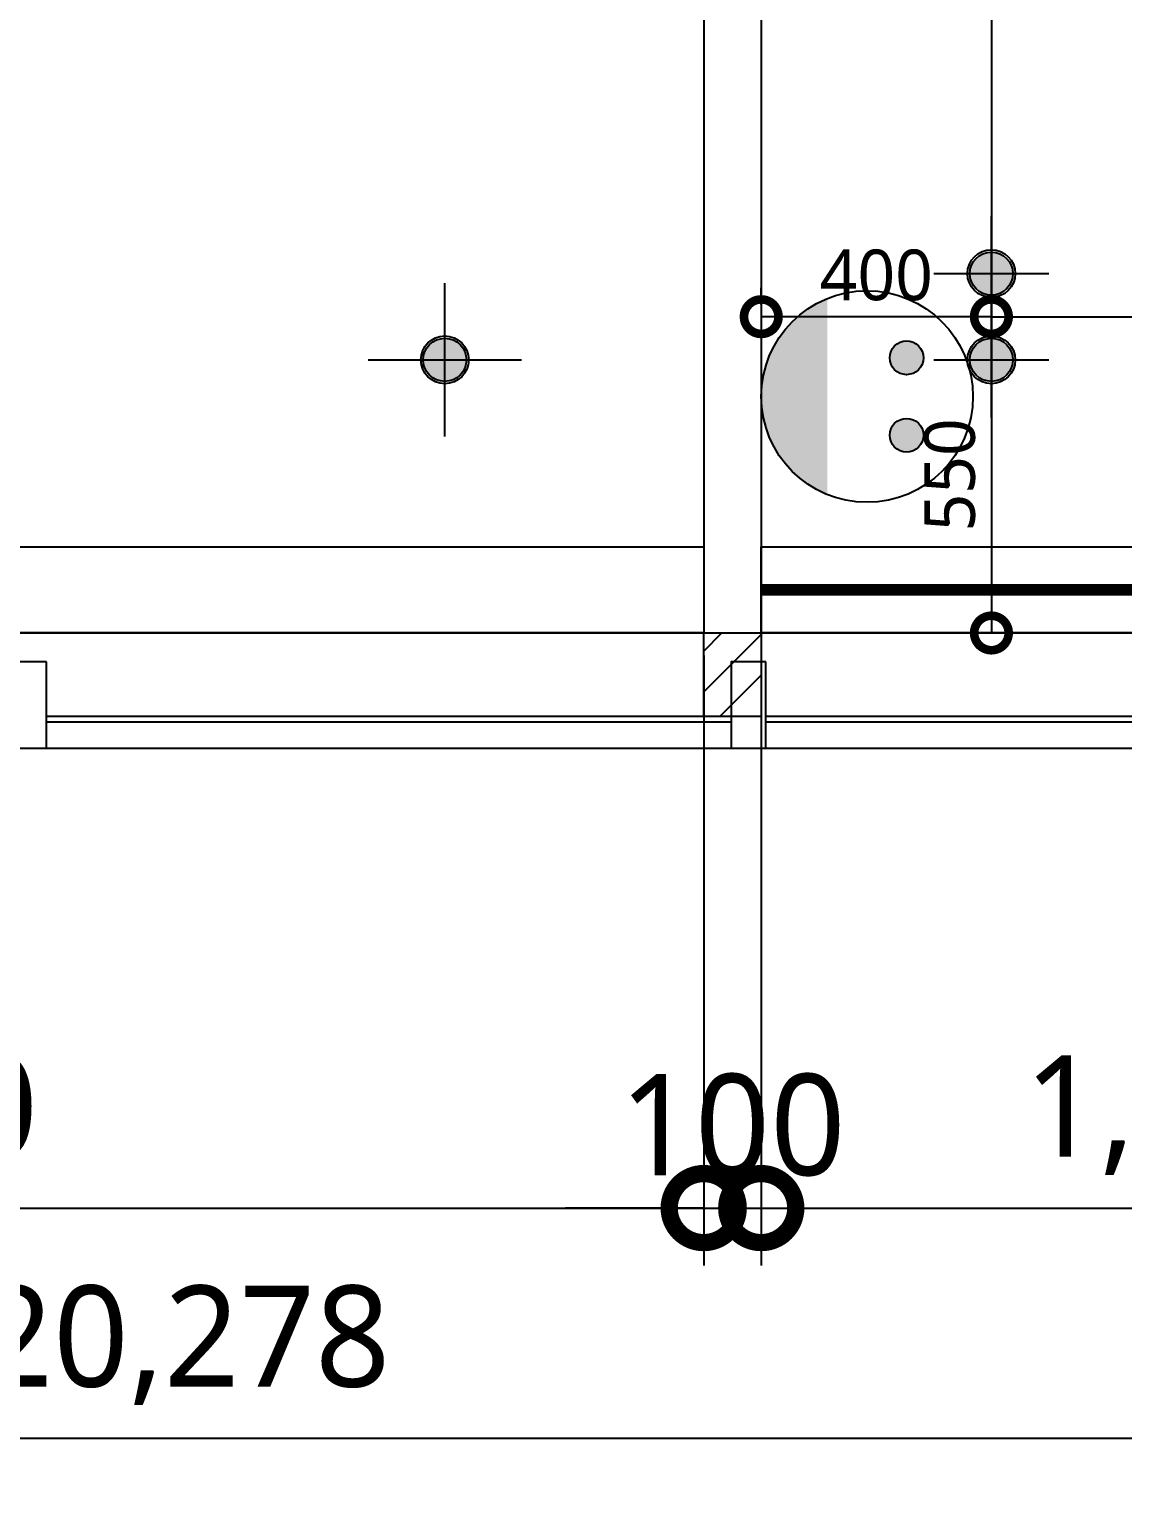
# Model space of a CAD drawing. Extents: x 11477420 to 23072185, y -28506554 to -14238804.
# Drawn here: x 11527466 to 11529366, y -14284899 to -14282350 of the extents above; entities that cross this region are included whole.
import ezdxf

# ---------------------------------------------------------------- set-up
doc = ezdxf.new("R2010")
doc.units = 0
doc.header["$LTSCALE"] = 50
doc.header["$MEASUREMENT"] = 0
doc.linetypes.add('HIDDEN', pattern=[0.375, 0.25, -0.125])
doc.layers.get('0').update_dxf_attribs({"linetype": 'CONTINUOUS'})
doc.layers.get('DEFPOINTS').update_dxf_attribs({"linetype": 'CONTINUOUS'})
for name, color, linetype in [('06-LIGHT', 4, 'CONTINUOUS'), ('07-DIM WAL', 5, 'CONTINUOUS'), ('1.천장.벽체선(내벽)', 3, 'CONTINUOUS'), ('3 가구-붙박이', 6, 'CONTINUOUS'), ('C-WIN', 4, 'CONTINUOUS'), ('Layer2', 51, 'CONTINUOUS'), ('RC-LIGHT', 7, 'CONTINUOUS'), ('가구', 6, 'CONTINUOUS'), ('설비', 7, 'CONTINUOUS')]:
    doc.layers.add(name, color=color, linetype=linetype)
doc.styles.add('DAWIN', font='NanumSquareR.ttf')
doc.dimstyles.new('40', dxfattribs={"dimscale": 40, "dimtxt": 2.2, "dimasz": 3, "dimexe": 1.25, "dimexo": 0.625, "dimtad": 1, "dimdec": 0, "dimzin": 0, "dimdsep": 46, "dimlunit": 6, "dimtxsty": 'DAWIN', "dimblk1": 'DOTSMALL', "dimblk2": 'DOTSMALL', "dimsah": 1, "dimcen": 0.001, "dimclrd": 1, "dimclre": 1, "dimclrt": 3, "dimadec": 0, "dimazin": 0, "dimtfac": 1, "dimtdec": 0, "dimtix": 1, "dimtmove": 2, "dimatfit": 3, "dimldrblk": 'DOTSMALL', "dimfxl": 0, "dimtolj": 1, "dimtzin": 0, "dimarcsym": 0})
doc.dimstyles.new('80', dxfattribs={"dimscale": 80, "dimtxt": 2.2, "dimasz": 3, "dimexe": 1.25, "dimexo": 0.625, "dimtad": 1, "dimdec": 0, "dimzin": 0, "dimdsep": 46, "dimlunit": 6, "dimtxsty": 'DAWIN', "dimblk1": 'DOTSMALL', "dimblk2": 'DOTSMALL', "dimsah": 1, "dimcen": 0.001, "dimclrd": 1, "dimclre": 1, "dimclrt": 3, "dimadec": 0, "dimazin": 0, "dimtfac": 1, "dimtdec": 0, "dimtix": 1, "dimtmove": 2, "dimatfit": 3, "dimldrblk": 'DOTSMALL', "dimfxl": 0, "dimtolj": 1, "dimtzin": 0, "dimarcsym": 0})

# ---------------------------------------------------------------- blocks, each defined once
blk = doc.blocks.new('flooor')
at = {"layer": 'C-WIN', "ltscale": 30}
for p, q in [((11492056.8, -14188296.8), (11509215.4, -14188296.8)), ((11503146.8, -14188441.8), (11501956.8, -14188441.8)), ((11504396.8, -14188441.8), (11503206.8, -14188441.8)), ((11503146.8, -14188451.8), (11501956.8, -14188451.8)), ((11504396.8, -14188451.8), (11503206.8, -14188451.8)), ((11492056.8, -14188496.8), (11509298.2, -14188496.8))]:
    blk.add_line(p, q, dxfattribs=at)
for points in [[(11501956.8, -14188346.8), (11501896.8, -14188346.8), (11501896.8, -14188496.8), (11501956.8, -14188496.8)], [(11503206.8, -14188346.8), (11503146.8, -14188346.8), (11503146.8, -14188496.8), (11503206.8, -14188496.8)]]:
    blk.add_lwpolyline(points, close=True, dxfattribs=at)
blk = doc.blocks.new('flooor2')
at = {"layer": '1.천장.벽체선(내벽)', "ltscale": 30}
h = blk.add_hatch(dxfattribs=at)
h.set_pattern_fill('_USER', color=256, scale=50, angle=45, pattern_type=0)
h.set_pattern_definition([(45, (-958, -24560), (-35.35533906, 35.35533906), [])])
h.paths.add_polyline_path([(11528638.1, -14283399.4), (11528738.1, -14283399.4), (11528738.1, -14283544.4), (11528638.1, -14283544.4)])
for p, q in [((11528638.1, -14281049.4), (11528638.1, -14283399.4)), ((11528738.1, -14281049.4), (11528738.1, -14283399.4))]:
    blk.add_line(p, q, dxfattribs=at)
blk.add_lwpolyline([(11528638.1, -14283399.4), (11528738.1, -14283399.4), (11528738.1, -14283544.4), (11528638.1, -14283544.4)], close=True, dxfattribs=at)
at = {"layer": '3 가구-붙박이', "color": 8}
for p, q in [((11528738.1, -14283399.4), (11528738.1, -14283249.4)), ((11528738.1, -14283249.4), (11530238.1, -14283249.4)), ((11530238.1, -14283399.4), (11528738.1, -14283399.4))]:
    blk.add_line(p, q, dxfattribs=at)
at = {"layer": '가구', "color": 8, "ltscale": 30}
for p, q in [((11525738.1, -14283249.4), (11528638.1, -14283249.4)), ((11528638.1, -14283249.4), (11528638.1, -14283399.4)), ((11528638.1, -14283399.4), (11525738.1, -14283399.4))]:
    blk.add_line(p, q, dxfattribs=at)
blk.add_blockref('flooor', (25539.3, -95102.6))
blk = doc.blocks.new('_DOTSMALL')
at = {"color": 0, "linetype": 'ByBlock', "const_width": 0.5}
blk.add_lwpolyline([(-0.0625, 0, 1), (0.0625, 0, 1)], format="xyb", close=True, dxfattribs=at)
blk = doc.blocks.new('*D220')
at = {"layer": '07-DIM WAL', "color": 1, "lineweight": -2, "ltscale": 30}
for p, q in [((11529138.1, -14280349.4), (11529138.1, -14282849.4)), ((11529163.1, -14280349.4), (11529188.1, -14280349.4)), ((11529163.1, -14282849.4), (11529188.1, -14282849.4))]:
    blk.add_line(p, q, dxfattribs=at)
at = {"layer": 'DEFPOINTS', "color": 0, "ltscale": 30}
for p in [(11529138.1, -14280349.4), (11529138.1, -14282849.4), (11529138.1, -14282849.4)]:
    blk.add_point(p, dxfattribs=at)
at = {"layer": '07-DIM WAL', "color": 1, "lineweight": -2, "ltscale": 30, "xscale": 120, "yscale": 120, "zscale": 120}
for p, rotation in [((11529138.1, -14280349.4), 90), ((11529138.1, -14282849.4), 270)]:
    blk.add_blockref('_DOTSMALL', p, dxfattribs=dict(at, rotation=rotation))
at = {"layer": '07-DIM WAL', "color": 3, "ltscale": 30, "insert": (11529057.3, -14281599.4), "char_height": 88, "attachment_point": 5, "rotation": 90, "style": 'DAWIN'}
blk.add_mtext('\\A1;2,500', dxfattribs=at)
blk = doc.blocks.new('*D221')
at = {"layer": '07-DIM WAL', "color": 1, "lineweight": -2, "ltscale": 30}
for p, q in [((11529138.1, -14282849.4), (11529138.1, -14283399.4)), ((11529163.1, -14282849.4), (11529188.1, -14282849.4)), ((11529163.1, -14283399.4), (11529188.1, -14283399.4))]:
    blk.add_line(p, q, dxfattribs=at)
at = {"layer": 'DEFPOINTS', "color": 0, "ltscale": 30}
for p in [(11529138.1, -14282849.4), (11529138.1, -14283399.4), (11529138.1, -14283399.4)]:
    blk.add_point(p, dxfattribs=at)
at = {"layer": '07-DIM WAL', "color": 1, "lineweight": -2, "ltscale": 30, "xscale": 120, "yscale": 120, "zscale": 120}
for p, rotation in [((11529138.1, -14282849.4), 90), ((11529138.1, -14283399.4), 270)]:
    blk.add_blockref('_DOTSMALL', p, dxfattribs=dict(at, rotation=rotation))
at = {"layer": '07-DIM WAL', "color": 3, "ltscale": 30, "insert": (11529066, -14283124.4), "char_height": 88, "attachment_point": 5, "rotation": 90, "style": 'DAWIN'}
blk.add_mtext('\\A1;550', dxfattribs=at)
blk = doc.blocks.new('*D222')
at = {"layer": '07-DIM WAL', "color": 1, "lineweight": -2, "ltscale": 30}
for p, q in [((11529138.1, -14282824.4), (11529138.1, -14282799.4)), ((11530238.1, -14282828.4), (11530238.1, -14282799.4)), ((11529138.1, -14282849.4), (11530238.1, -14282849.4))]:
    blk.add_line(p, q, dxfattribs=at)
at = {"layer": 'DEFPOINTS', "color": 0, "ltscale": 30}
for p in [(11529138.1, -14282849.4), (11530238.1, -14282849.4), (11530238.1, -14282853.4)]:
    blk.add_point(p, dxfattribs=at)
at = {"layer": '07-DIM WAL', "color": 1, "lineweight": -2, "ltscale": 30, "xscale": 120, "yscale": 120, "zscale": 120, "rotation": 180}
blk.add_blockref('_DOTSMALL', (11529138.1, -14282849.4), dxfattribs=at)
at = {"layer": '07-DIM WAL', "color": 1, "lineweight": -2, "ltscale": 30, "xscale": 120, "yscale": 120, "zscale": 120}
blk.add_blockref('_DOTSMALL', (11530238.1, -14282849.4), dxfattribs=at)
at = {"layer": '07-DIM WAL', "color": 3, "ltscale": 30, "insert": (11529688.1, -14282768.7), "char_height": 88, "attachment_point": 5, "style": 'DAWIN'}
blk.add_mtext('\\A1;1,100', dxfattribs=at)
blk = doc.blocks.new('*D223')
at = {"layer": '07-DIM WAL', "color": 1, "lineweight": -2, "ltscale": 30}
for p, q in [((11528738.1, -14282828.4), (11528738.1, -14282799.4)), ((11529138.1, -14282828.4), (11529138.1, -14282799.4)), ((11529138.1, -14282849.4), (11528738.1, -14282849.4))]:
    blk.add_line(p, q, dxfattribs=at)
at = {"layer": 'DEFPOINTS', "color": 0, "ltscale": 30}
for p in [(11528738.1, -14282849.4), (11528738.1, -14282853.4), (11529138.1, -14282853.4)]:
    blk.add_point(p, dxfattribs=at)
at = {"layer": '07-DIM WAL', "color": 1, "lineweight": -2, "ltscale": 30, "xscale": 120, "yscale": 120, "zscale": 120, "rotation": 180}
blk.add_blockref('_DOTSMALL', (11528738.1, -14282849.4), dxfattribs=at)
at = {"layer": '07-DIM WAL', "color": 1, "lineweight": -2, "ltscale": 30, "xscale": 120, "yscale": 120, "zscale": 120}
blk.add_blockref('_DOTSMALL', (11529138.1, -14282849.4), dxfattribs=at)
at = {"layer": '07-DIM WAL', "color": 3, "ltscale": 30, "insert": (11528938.1, -14282777.4), "char_height": 88, "attachment_point": 5, "style": 'DAWIN'}
blk.add_mtext('\\A1;400', dxfattribs=at)
blk = doc.blocks.new('1')
at = {"linetype": 'Continuous'}
h = blk.add_hatch(color=4, dxfattribs=at)
h.dxf.hatch_style = 1
edge = h.paths.add_edge_path()
edge.add_arc((11539653.5, -14273503.8), 37.5, 0, 360)
at = {"color": 1, "linetype": 'Continuous'}
for p, q in [((11539653.5, -14273637.1), (11539653.5, -14273370.5)), ((11539520.2, -14273503.8), (11539786.8, -14273503.8))]:
    blk.add_line(p, q, dxfattribs=at)
at = {"color": 4, "linetype": 'Continuous'}
for radius in [41.5, 37.5]:
    blk.add_circle((11539653.5, -14273503.8), radius, dxfattribs=at)
blk = doc.blocks.new('*D314')
at = {"layer": '07-DIM WAL', "color": 1, "lineweight": -2, "ltscale": 30}
for p, q in [((11517596.1, -14283449.4), (11517596.1, -14284899.4)), ((11537874.1, -14283449.4), (11537874.1, -14284899.4)), ((11517596.1, -14284799.4), (11537874.1, -14284799.4))]:
    blk.add_line(p, q, dxfattribs=at)
at = {"layer": 'DEFPOINTS', "color": 0, "ltscale": 30}
for p in [(11517596.1, -14283399.4), (11537874.1, -14283399.4), (11537874.1, -14284799.4)]:
    blk.add_point(p, dxfattribs=at)
at = {"layer": '07-DIM WAL', "color": 1, "lineweight": -2, "ltscale": 30, "xscale": 240, "yscale": 240, "zscale": 240, "rotation": 180}
blk.add_blockref('_DOTSMALL', (11517596.1, -14284799.4), dxfattribs=at)
at = {"layer": '07-DIM WAL', "color": 1, "lineweight": -2, "ltscale": 30, "xscale": 240, "yscale": 240, "zscale": 240}
blk.add_blockref('_DOTSMALL', (11537874.1, -14284799.4), dxfattribs=at)
at = {"layer": '07-DIM WAL', "color": 3, "ltscale": 30, "insert": (11527735.1, -14284637.9), "char_height": 176, "attachment_point": 5, "style": 'DAWIN'}
blk.add_mtext('\\A1;20,278', dxfattribs=at)
blk = doc.blocks.new('*D335')
at = {"layer": '07-DIM WAL', "color": 1, "lineweight": -2, "ltscale": 30}
for p, q in [((11525738.1, -14283438.4), (11525738.1, -14284499.4)), ((11528638.1, -14283438.4), (11528638.1, -14284499.4)), ((11525738.1, -14284399.4), (11528638.1, -14284399.4))]:
    blk.add_line(p, q, dxfattribs=at)
at = {"layer": 'DEFPOINTS', "color": 0, "ltscale": 30}
for p in [(11525738.1, -14283388.4), (11528638.1, -14283388.4), (11528638.1, -14284399.4)]:
    blk.add_point(p, dxfattribs=at)
at = {"layer": '07-DIM WAL', "color": 1, "lineweight": -2, "ltscale": 30, "xscale": 240, "yscale": 240, "zscale": 240, "rotation": 180}
blk.add_blockref('_DOTSMALL', (11525738.1, -14284399.4), dxfattribs=at)
at = {"layer": '07-DIM WAL', "color": 1, "lineweight": -2, "ltscale": 30, "xscale": 240, "yscale": 240, "zscale": 240}
blk.add_blockref('_DOTSMALL', (11528638.1, -14284399.4), dxfattribs=at)
at = {"layer": '07-DIM WAL', "color": 3, "ltscale": 30, "insert": (11527188.1, -14284237.9), "char_height": 176, "attachment_point": 5, "style": 'DAWIN'}
blk.add_mtext('\\A1;2,900', dxfattribs=at)
blk = doc.blocks.new('*D336')
at = {"layer": '07-DIM WAL', "color": 1, "lineweight": -2, "ltscale": 30}
for p, q in [((11528638.1, -14283438.4), (11528638.1, -14284499.4)), ((11528738.1, -14283438.4), (11528738.1, -14284499.4)), ((11528638.1, -14284399.4), (11528398.1, -14284399.4)), ((11528638.1, -14284399.4), (11528738.1, -14284399.4)), ((11528738.1, -14284399.4), (11528978.1, -14284399.4))]:
    blk.add_line(p, q, dxfattribs=at)
at = {"layer": 'DEFPOINTS', "color": 0, "ltscale": 30}
for p in [(11528638.1, -14283388.4), (11528738.1, -14283388.4), (11528738.1, -14284399.4)]:
    blk.add_point(p, dxfattribs=at)
at = {"layer": '07-DIM WAL', "color": 1, "lineweight": -2, "ltscale": 30, "xscale": 240, "yscale": 240, "zscale": 240}
blk.add_blockref('_DOTSMALL', (11528638.1, -14284399.4), dxfattribs=at)
at = {"layer": '07-DIM WAL', "color": 1, "lineweight": -2, "ltscale": 30, "xscale": 240, "yscale": 240, "zscale": 240, "rotation": 180}
blk.add_blockref('_DOTSMALL', (11528738.1, -14284399.4), dxfattribs=at)
at = {"layer": '07-DIM WAL', "color": 3, "ltscale": 30, "insert": (11528688.1, -14284255.4), "char_height": 176, "attachment_point": 5, "style": 'DAWIN'}
blk.add_mtext('\\A1;100', dxfattribs=at)
blk = doc.blocks.new('*D337')
at = {"layer": '07-DIM WAL', "color": 1, "lineweight": -2, "ltscale": 30}
for p, q in [((11528738.1, -14283438.4), (11528738.1, -14284499.4)), ((11530238.1, -14283449.4), (11530238.1, -14284499.4)), ((11528738.1, -14284399.4), (11530238.1, -14284399.4))]:
    blk.add_line(p, q, dxfattribs=at)
at = {"layer": 'DEFPOINTS', "color": 0, "ltscale": 30}
for p in [(11528738.1, -14283388.4), (11530238.1, -14283399.4), (11530238.1, -14284399.4)]:
    blk.add_point(p, dxfattribs=at)
at = {"layer": '07-DIM WAL', "color": 1, "lineweight": -2, "ltscale": 30, "xscale": 240, "yscale": 240, "zscale": 240, "rotation": 180}
blk.add_blockref('_DOTSMALL', (11528738.1, -14284399.4), dxfattribs=at)
at = {"layer": '07-DIM WAL', "color": 1, "lineweight": -2, "ltscale": 30, "xscale": 240, "yscale": 240, "zscale": 240}
blk.add_blockref('_DOTSMALL', (11530238.1, -14284399.4), dxfattribs=at)
at = {"layer": '07-DIM WAL', "color": 3, "ltscale": 30, "insert": (11529488.1, -14284237.9), "char_height": 176, "attachment_point": 5, "style": 'DAWIN'}
blk.add_mtext('\\A1;1,500', dxfattribs=at)
blk = doc.blocks.new('egoo')
at = {"layer": 'Layer2'}
h = blk.add_hatch(color=140, dxfattribs=at)
edge = h.paths.add_edge_path()
edge.add_arc((1015645.3, 443433.7), 22.3, 0, 360)
h = blk.add_hatch(color=140, dxfattribs=at)
edge = h.paths.add_edge_path()
edge.add_arc((1015747.7, 443433.7), 22.3, 0, 360)
h = blk.add_hatch(color=140, dxfattribs=at)
edge = h.paths.add_edge_path()
edge.add_line((1015826.3, 443329.1), (1015566.6, 443329.1))
edge.add_ellipse((1015696.5, 443381.5), major_axis=(99, 99), ratio=1, start_angle=156.9578, end_angle=293.0422)
at = {"layer": 'Layer2', "color": 140}
for centre, radius in [((1015696.5, 443381.5), 140), ((1015645.3, 443433.7), 22.3), ((1015747.7, 443433.7), 22.3)]:
    blk.add_circle(centre, radius, dxfattribs=at)
blk = doc.blocks.new('HEY')
at = {"linetype": 'Continuous'}
h = blk.add_hatch(color=4, dxfattribs=at)
h.dxf.hatch_style = 1
edge = h.paths.add_edge_path()
edge.add_arc((66128.5, 14191.8), 37.5, 0, 360)
edge = h.paths.add_edge_path()
edge.add_arc((66128.5, 14041.8), 37.5, 0, 360)
at = {"color": 1, "linetype": 'Continuous'}
for p, q in [((66128.5, 14291.8), (66128.5, 14091.8)), ((66228.5, 14191.8), (66028.5, 14191.8)), ((66128.5, 14141.8), (66128.5, 13941.8)), ((66228.5, 14041.8), (66028.5, 14041.8))]:
    blk.add_line(p, q, dxfattribs=at)
blk.add_lwpolyline([(66128.5, 14191.8), (66128.5, 14041.8), (66128.5, 14116.8), (66151.2, 14116.8)], dxfattribs=at)
at = {"color": 4, "linetype": 'Continuous'}
for centre, radius in [((66128.5, 14191.8), 41.5), ((66128.5, 14191.8), 37.5), ((66128.5, 14041.8), 41.5), ((66128.5, 14041.8), 37.5)]:
    blk.add_circle(centre, radius, dxfattribs=at)

msp = doc.modelspace()

# ---------------------------------------------------------------- linework, layer by layer
at = {"layer": '07-DIM WAL', "color": 10, "linetype": 'HIDDEN', "ltscale": 10, "const_width": 20}
msp.add_lwpolyline([(11528738.1, -14283324.4), (11530088.1, -14283324.4)], dxfattribs=at)

# ---------------------------------------------------------------- block references
msp.add_blockref('flooor2', (0, 0))
at = {"layer": '06-LIGHT', "rotation": 180}
msp.add_blockref('HEY', (11595266.5, -14268732.7), dxfattribs=at)
at = {"layer": 'RC-LIGHT'}
msp.add_blockref('1', (-11465.4, -9420.7), dxfattribs=at)
at = {"layer": '설비', "color": 140, "xscale": 1.314285739087145, "yscale": 1.314285739087145, "zscale": 1.314285739087145, "rotation": 270}
msp.add_blockref('egoo', (10946192.1, -12948072.8), dxfattribs=at)

# ---------------------------------------------------------------- dimensions: what is measured, and where the dimension line sits
at = {"layer": '07-DIM WAL', "ltscale": 30}
for base, p1, p2, picture, middle in [((11529138.1, -14282849.4), (11529138.1, -14280349.4), (11529138.1, -14282849.4), '*D220', (11529057.3, -14281599.4)), ((11529138.1, -14283399.4), (11529138.1, -14282849.4), (11529138.1, -14283399.4), '*D221', (11529066, -14283124.4))]:
    dim = msp.add_linear_dim(base=base, p1=p1, p2=p2, angle=90, dimstyle='40', dxfattribs=at)
    dim.commit()
    dim.dimension.update_dxf_attribs({"geometry": picture, "text_midpoint": middle})
for base, p1, p2, dimstyle, picture, middle in [((11528738.1, -14282849.4), (11529138.1, -14282853.4), (11528738.1, -14282853.4), '40', '*D223', (11528938.1, -14282777.4)), ((11530238.1, -14282849.4), (11529138.1, -14282849.4), (11530238.1, -14282853.4), '40', '*D222', (11529688.1, -14282768.7)), ((11528638.1, -14284399.4), (11525738.1, -14283388.4), (11528638.1, -14283388.4), '80', '*D335', (11527188.1, -14284237.9)), ((11528738.1, -14284399.4), (11528638.1, -14283388.4), (11528738.1, -14283388.4), '80', '*D336', (11528688.1, -14284255.4)), ((11530238.1, -14284399.4), (11528738.1, -14283388.4), (11530238.1, -14283399.4), '80', '*D337', (11529488.1, -14284237.9)), ((11537874.1, -14284799.4), (11517596.1, -14283399.4), (11537874.1, -14283399.4), '80', '*D314', (11527735.1, -14284637.9))]:
    dim = msp.add_linear_dim(base=base, p1=p1, p2=p2, dimstyle=dimstyle, dxfattribs=at)
    dim.commit()
    dim.dimension.update_dxf_attribs({"geometry": picture, "text_midpoint": middle})

doc.saveas('drawing.dxf')
